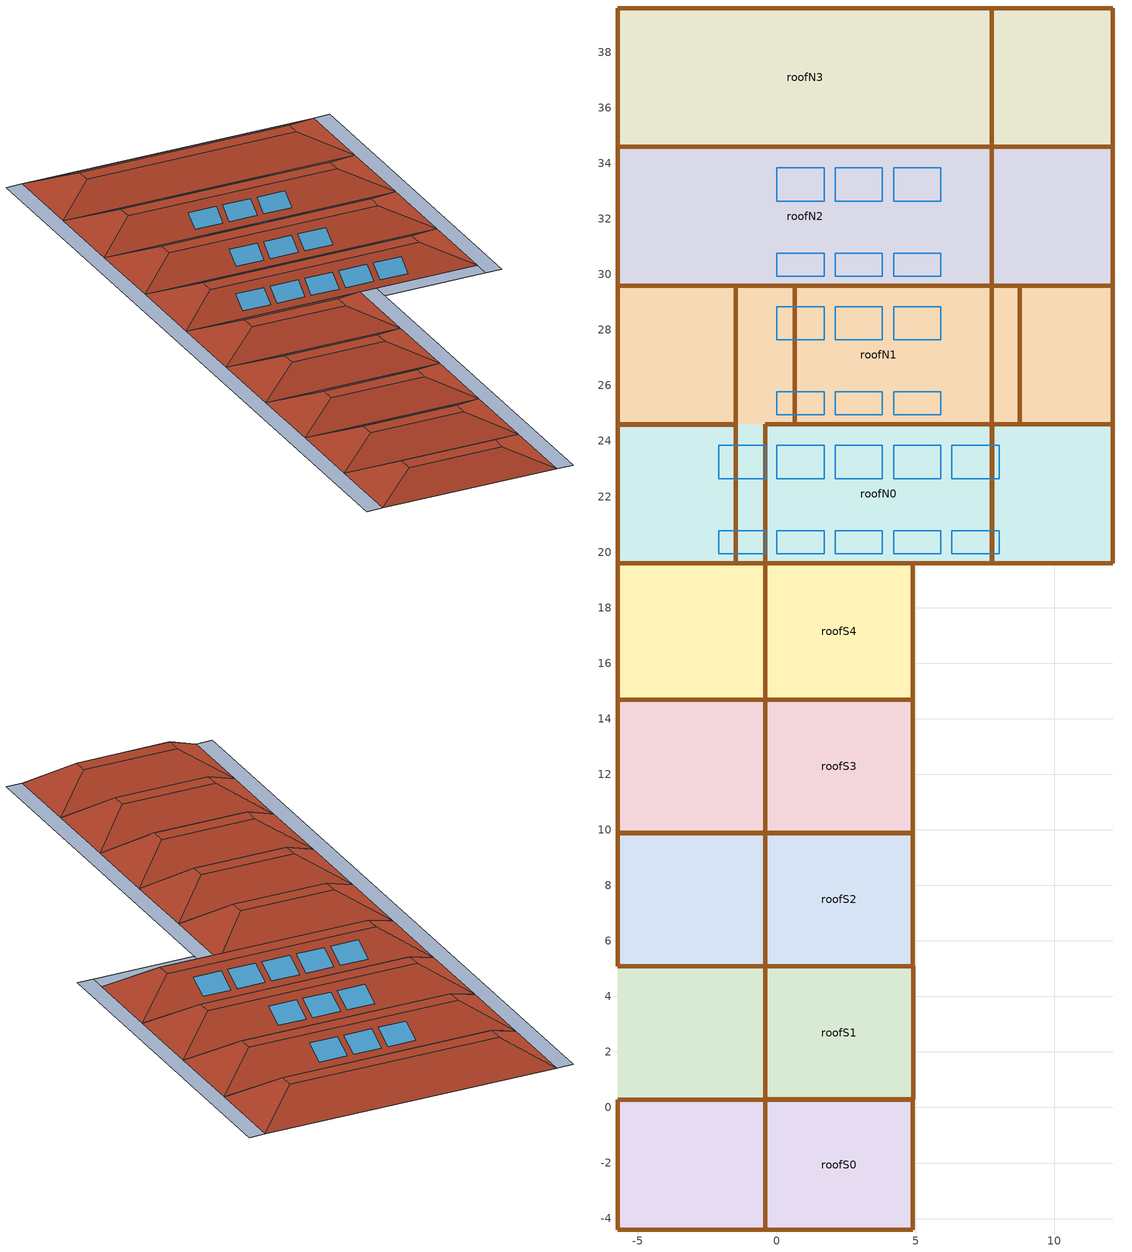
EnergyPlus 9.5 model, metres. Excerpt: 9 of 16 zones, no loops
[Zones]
roofS1
 floor to seOff (ceiling_tile_panel_12): 4.91,0.29 -0.41,0.29 -0.41,5.09 4.91,5.09 z4.12
 floor to swOff (ceiling_tile_panel_12): -0.41,0.29 -5.72,0.29 -5.72,5.09 -0.41,5.09 z4.12
 door inside (IRTSurface): 4.91,0.29 -0.41,0.29 -0.41,5.08 4.91,5.08 z4.12
 roof outside (pitched_roof_rip40_13): -5.72,0.29,4.12 4.91,0.29,4.12 2.31,1.72,5.42 -3.39,1.72,5.42; -5.72,5.09,4.12 -5.72,0.29,4.12 -3.39,1.72,5.42 -3.39,2.62,5.42; 4.91,0.29,4.12 4.91,5.09,4.12 2.31,2.62,5.42 2.31,1.72,5.42; 4.91,5.09,4.12 -5.72,5.09,4.12 -3.39,2.62,5.42 2.31,2.62,5.42
 roof outside (flat_roof_rip10_15): -3.39,1.72 2.31,1.72 2.31,2.62 -3.39,2.62 z5.42
roofS2
 floor to seOff (ceiling_tile_panel_12): 4.91,5.09 -0.41,5.09 -0.41,9.89 4.91,9.89 z4.12
 floor to swOff (ceiling_tile_panel_12): -0.41,5.09 -5.72,5.09 -5.72,9.89 -0.41,9.89 z4.12
 door inside (IRTSurface): 4.91,5.09 -0.41,5.09 -0.41,9.88 4.91,9.88 z4.12; -0.41,5.09 -5.72,5.09 -5.72,9.88 -0.41,9.88 z4.12
 roof outside (pitched_roof_rip40_13): -5.72,5.09,4.12 4.91,5.09,4.12 2.31,6.52,5.42 -3.39,6.52,5.42; -5.72,9.89,4.12 -5.72,5.09,4.12 -3.39,6.52,5.42 -3.39,7.42,5.42; 4.91,5.09,4.12 4.91,9.89,4.12 2.31,7.42,5.42 2.31,6.52,5.42; 4.91,9.89,4.12 -5.72,9.89,4.12 -3.39,7.42,5.42 2.31,7.42,5.42
 roof outside (flat_roof_rip10_15): -3.39,6.52 2.31,6.52 2.31,7.42 -3.39,7.42 z5.42
roofS3
 floor to seOff (ceiling_tile_panel_12): 4.91,9.89 -0.41,9.89 -0.41,14.69 4.91,14.69 z4.12
 floor to swOff (ceiling_tile_panel_12): -0.41,9.89 -5.72,9.89 -5.72,14.69 -0.41,14.69 z4.12
 door inside (IRTSurface): 4.91,9.89 -0.41,9.89 -0.41,14.68 4.91,14.68 z4.12; -0.41,9.89 -5.72,9.89 -5.72,14.68 -0.41,14.68 z4.12
 roof outside (pitched_roof_rip40_13): -5.72,9.89,4.12 4.91,9.89,4.12 2.31,11.32,5.42 -3.39,11.32,5.42; -5.72,14.69,4.12 -5.72,9.89,4.12 -3.39,11.32,5.42 -3.39,12.22,5.42; 4.91,9.89,4.12 4.91,14.69,4.12 2.31,12.22,5.42 2.31,11.32,5.42; 4.91,14.69,4.12 -5.72,14.69,4.12 -3.39,12.22,5.42 2.31,12.22,5.42
 roof outside (flat_roof_rip10_15): -3.39,11.32 2.31,11.32 2.31,12.22 -3.39,12.22 z5.42
roofS0
 floor to seOff (ceiling_tile_panel_12): 4.91,-4.41 -0.41,-4.41 -0.41,0.29 4.91,0.29 z4.12
 floor to swOff (ceiling_tile_panel_12): -0.41,-4.41 -5.72,-4.41 -5.72,0.29 -0.41,0.29 z4.12
 door inside (IRTSurface): 4.91,-4.41 -0.41,-4.41 -0.41,0.28 4.91,0.28 z4.12; -0.41,-4.41 -5.72,-4.41 -5.72,0.28 -0.41,0.28 z4.12
 roof outside (pitched_roof_rip40_13): -5.72,-4.41,4.12 4.91,-4.41,4.12 2.31,-2.98,5.42 -3.39,-2.98,5.42; -5.72,0.29,4.12 -5.72,-4.41,4.12 -3.39,-2.98,5.42 -3.39,-2.08,5.42; 4.91,-4.41,4.12 4.91,0.29,4.12 2.31,-2.08,5.42 2.31,-2.98,5.42; 4.91,0.29,4.12 -5.72,0.29,4.12 -3.39,-2.08,5.42 2.31,-2.08,5.42
 roof outside (flat_roof_rip10_15): -3.39,-2.98 2.31,-2.98 2.31,-2.08 -3.39,-2.08 z5.42
roofS4
 floor to seOff (ceiling_tile_panel_12): 4.91,14.69 -0.41,14.69 -0.41,19.6 4.91,19.6 z4.12
 floor to swOff (ceiling_tile_panel_12): -0.41,14.69 -5.72,14.69 -5.72,19.6 -0.41,19.6 z4.12
 door inside (IRTSurface): 4.91,14.69 -0.41,14.69 -0.41,19.59 4.91,19.59 z4.12; -0.41,14.69 -5.72,14.69 -5.72,19.59 -0.41,19.59 z4.12
 roof outside (pitched_roof_rip40_13): -5.72,19.6,4.12 -5.72,14.69,4.12 -3.39,16.18,5.42 -3.39,17.08,5.42; -5.72,14.69,4.12 4.91,14.69,4.12 2.31,16.18,5.42 -3.39,16.18,5.42; 4.91,14.69,4.12 4.91,19.6,4.12 2.31,17.08,5.42 2.31,16.18,5.42; 4.91,19.6,4.12 -5.72,19.6,4.12 -3.39,17.08,5.42 2.31,17.08,5.42
 roof outside (flat_roof_rip10_15): -3.39,16.18 2.31,16.18 2.31,17.08 -3.39,17.08 z5.42
roofN0
 floor to central (ceiling_tile_panel_12): 7.75,19.6 -0.41,19.6 -0.41,24.6 7.75,24.6 z4.12
 floor to nwOff (cooled_panel_12): -0.41,19.6 -5.72,19.6 -5.72,24.6 -0.41,24.6 z4.12
 floor to neOff (ceiling_tile_panel_12): 12.1,19.6 7.75,19.6 7.75,24.6 12.1,24.6 z4.12
 door inside (IRTSurface): 7.74,19.6 -0.41,19.6 -0.41,24.6 7.74,24.6 z4.12; -1.47,19.6 -5.72,19.6 -5.72,24.59 -1.47,24.59 z4.12; 12.1,19.6 7.76,19.6 7.76,24.6 12.1,24.6 z4.12
 roof outside (pitched_roof_rip40_13): -5.72,24.6,4.12 -5.72,19.6,4.12 -3.44,21.23,5.42 -3.44,22.13,5.42; -5.72,19.6,4.12 12.1,19.6,4.12 9.36,21.23,5.42 -3.44,21.23,5.42; 12.1,19.6,4.12 12.1,24.6,4.12 9.36,22.13,5.42 9.36,21.23,5.42; 12.1,24.6,4.12 -5.72,24.6,4.12 -3.44,22.13,5.42 9.36,22.13,5.42
 roof outside (flat_roof_rip10_15): -3.44,21.23 9.36,21.23 9.36,22.13 -3.44,22.13 z5.42
 skylight (lowe_double_layer_uip0d43_100123456): 6.31,19.94,4.39 8.01,19.94,4.39 8.01,20.77,5.05 6.31,20.77,5.05; 4.21,19.94,4.39 5.91,19.94,4.39 5.91,20.77,5.05 4.21,20.77,5.05; 2.11,19.94,4.39 3.81,19.94,4.39 3.81,20.77,5.05 2.11,20.77,5.05; 0.01,19.94,4.39 1.71,19.94,4.39 1.71,20.77,5.05 0.01,20.77,5.05; -2.09,19.94,4.39 -0.39,19.94,4.39 -0.39,20.77,5.05 -2.09,20.77,5.05; -0.39,23.85,4.52 -2.09,23.85,4.52 -2.09,22.64,5.15 -0.39,22.64,5.15; 1.71,23.85,4.52 0.01,23.85,4.52 0.01,22.64,5.15 1.71,22.64,5.15; 3.81,23.85,4.52 2.11,23.85,4.52 2.11,22.64,5.15 3.81,22.64,5.15; 5.91,23.85,4.52 4.21,23.85,4.52 4.21,22.64,5.15 5.91,22.64,5.15; 8.01,23.85,4.52 6.31,23.85,4.52 6.31,22.64,5.15 8.01,22.64,5.15
roofN3
 floor to largeConf (ceiling_tile_panel_12): 7.75,34.6 -5.72,34.6 -5.72,39.6 7.75,39.6 z4.12
 floor to neOff (ceiling_tile_panel_12): 12.1,34.6 7.75,34.6 7.75,39.6 12.1,39.6 z4.12
 door inside (IRTSurface): 7.74,34.6 -5.72,34.6 -5.72,39.59 7.74,39.59 z4.12; 12.1,34.6 7.75,34.6 7.75,39.6 12.1,39.6 z4.12
 roof outside (pitched_roof_rip40_13): -5.72,39.6,4.12 -5.72,34.6,4.12 -3.44,36.23,5.42 -3.44,37.13,5.42; -5.72,34.6,4.12 12.1,34.6,4.12 9.36,36.23,5.42 -3.44,36.23,5.42; 12.1,34.6,4.12 12.1,39.6,4.12 9.36,37.13,5.42 9.36,36.23,5.42; 12.1,39.6,4.12 -5.72,39.6,4.12 -3.44,37.13,5.42 9.36,37.13,5.42
 roof outside (flat_roof_rip10_15): -3.44,36.23 9.36,36.23 9.36,37.13 -3.44,37.13 z5.42
roofN1
 floor to central (cooled_panel_12): 7.75,24.6 -0.41,24.6 -0.41,29.6 7.75,29.6 z4.12
 floor to neOff (cooled_panel_12): 12.1,24.6 7.75,24.6 7.75,29.6 12.1,29.6 z4.12
 floor to nwOff (cooled_panel_12): -0.41,24.6 -5.72,24.6 -5.72,29.6 -0.41,29.6 z4.12
 door inside (IRTSurface): 7.74,24.6 0.65,24.6 0.65,29.59 7.74,29.59 z4.12; 12.1,24.6 8.76,24.6 8.76,29.59 12.1,29.59 z4.12; -1.47,24.6 -5.72,24.6 -5.72,29.59 -1.47,29.59 z4.12
 roof outside (pitched_roof_rip40_13): -5.72,29.6,4.12 -5.72,24.6,4.12 -3.44,26.23,5.42 -3.44,27.13,5.42; -5.72,24.6,4.12 12.1,24.6,4.12 9.36,26.23,5.42 -3.44,26.23,5.42; 12.1,24.6,4.12 12.1,29.6,4.12 9.36,27.13,5.42 9.36,26.23,5.42; 12.1,29.6,4.12 -5.72,29.6,4.12 -3.44,27.13,5.42 9.36,27.13,5.42
 roof outside (flat_roof_rip10_15): -3.44,26.23 9.36,26.23 9.36,27.13 -3.44,27.13 z5.42
 skylight (lowe_double_layer_uip0d43_100123456): 4.21,24.94,4.39 5.91,24.94,4.39 5.91,25.77,5.05 4.21,25.77,5.05; 2.11,24.94,4.39 3.81,24.94,4.39 3.81,25.77,5.05 2.11,25.77,5.05; 0.01,24.94,4.39 1.71,24.94,4.39 1.71,25.77,5.05 0.01,25.77,5.05; 1.71,28.85,4.52 0.01,28.85,4.52 0.01,27.64,5.15 1.71,27.64,5.15; 3.81,28.85,4.52 2.11,28.85,4.52 2.11,27.64,5.15 3.81,27.64,5.15; 5.91,28.85,4.52 4.21,28.85,4.52 4.21,27.64,5.15 5.91,27.64,5.15
roofN2
 floor to largeConf (ceiling_tile_panel_12): 7.75,29.6 -5.72,29.6 -5.72,34.6 7.75,34.6 z4.12
 floor to neOff (ceiling_tile_panel_12): 12.1,29.6 7.75,29.6 7.75,34.6 12.1,34.6 z4.12
 door inside (IRTSurface): 7.74,29.6 -5.72,29.6 -5.72,34.59 7.74,34.59 z4.12; 12.1,29.6 7.75,29.6 7.75,34.59 12.1,34.59 z4.12
 roof outside (pitched_roof_rip40_13): -5.72,34.6,4.12 -5.72,29.6,4.12 -3.44,31.23,5.42 -3.44,32.13,5.42; -5.72,29.6,4.12 12.1,29.6,4.12 9.36,31.23,5.42 -3.44,31.23,5.42; 12.1,29.6,4.12 12.1,34.6,4.12 9.36,32.13,5.42 9.36,31.23,5.42; 12.1,34.6,4.12 -5.72,34.6,4.12 -3.44,32.13,5.42 9.36,32.13,5.42
 roof outside (flat_roof_rip10_15): -3.44,31.23 9.36,31.23 9.36,32.13 -3.44,32.13 z5.42
 skylight (lowe_double_layer_uip0d43_100123456): 4.21,29.94,4.39 5.91,29.94,4.39 5.91,30.77,5.05 4.21,30.77,5.05; 2.11,29.94,4.39 3.81,29.94,4.39 3.81,30.77,5.05 2.11,30.77,5.05; 0.01,29.94,4.39 1.71,29.94,4.39 1.71,30.77,5.05 0.01,30.77,5.05; 1.71,33.85,4.52 0.01,33.85,4.52 0.01,32.64,5.15 1.71,32.64,5.15; 3.81,33.85,4.52 2.11,33.85,4.52 2.11,32.64,5.15 3.81,32.64,5.15; 5.91,33.85,4.52 4.21,33.85,4.52 4.21,32.64,5.15 5.91,32.64,5.15
shading: 13.1,18.6 12.1,18.6 12.1,39.61 13.1,39.61 z4.12; 5.91,-4.41 4.91,-4.41 4.91,19.6 5.91,19.6 z4.12; 12.1,18.6 5.92,18.6 5.92,19.6 12.1,19.6 z4.12; -5.72,-4.4 -6.72,-4.4 -6.72,39.61 -5.72,39.61 z4.12
[Building]
Building: North Axis {deg}=15; Terrain=Suburbs; Loads Convergence Tolerance Value {W}=0.04; Temperature Convergence Tolerance Value {deltaC}=0.4; Solar Distribution=FullExterior; Maximum Number of Warmup Days=25; Minimum Number of Warmup Days=6
[Site:Location]
Pittsburgh PA USA: Latitude {deg}=40.36; Longitude {deg}=-79.92; Time Zone {hr}=-5; Elevation {m}=388
[SizingPeriod:DesignDay] Day of Month=15; Humidity Condition Type=WetBulb; Barometric Pressure {Pa}=96749.9; Wind Direction {deg}=0; Rain Indicator=No; Snow Indicator=No
Name | Month | Day Type | Maximum Dry-Bulb Temperature {C} | Daily Dry-Bulb Temperature Range {deltaC} | Wetbulb or DewPoint at Maximum Dry-Bulb {C} | Wind Speed {m/s} | Daylight Saving Time Indicator | Sky Clearness
Summer Design Day in Pittsburgh PA 99.6 | 7 | SummerDesignDay | 32.2 | 9.8 | 22.4 | 0 | Yes | 0.98
Winter Design Day in Pittsburgh PA 99.6 | 1 | WinterDesignDay | -14.7 | 0 | -14.7 | 11.2 | No | 0
[Site:GroundTemperature:BuildingSurface]
18, 18, 18, 18, 18, 18, 18, 18, 18, 18, 18, 18
[Site:GroundTemperature:FCfactorMethod]
2.1, 1.21, 2.79, 5.27, 11.76, 16.77, 20.14, 21.17, 19.42, 15.53, 10.34, 5.52
[Site:GroundTemperature:Shallow]
14, 14, 14, 14, 14, 14, 14, 14, 14, 14, 14, 14
[Site:GroundTemperature:Deep]
14, 14, 14, 14, 14, 14, 14, 14, 14, 14, 14, 14
[Site:GroundReflectance]
0.2, 0.2, 0.2, 0.2, 0.2, 0.2, 0.2, 0.2, 0.2, 0.2, 0.2, 0.2
[Site:GroundReflectance:SnowModifier]
2, 2
[Material] Roughness=Rough; Thermal Absorptance=0.9
Name | Thickness {m} | Conductivity {W/m-K} | Density {kg/m3} | Specific Heat {J/kg-K} | Solar Absorptance | Visible Absorptance
eps_65mm | 0.065 | 0.04 | 15 | 1400 | 0.6 | 0.6
stainless_steel_1cm | 0.01 | 29 | 7850 | 480 | 0.6 | 0.6
rip40_batt_insulation_glass_fiber_30cm | 0.145 | 0.043 | 12 | 840 | 0.7 | 0.7
ceiling_tile_1cm | 0.005 | 0.056 | 380 | 1000 | 0.5 | 0.5
copper_2mm | 0.005 | 200 | 7000 | 460 | 0.6 | 0.6
[Material:InfraredTransparent]
IRTMaterial
[WindowMaterial:SimpleGlazingSystem]
iw_ext_win_simple: U-Factor {W/m2-K}=2.655; Solar Heat Gain Coefficient=0.422; Visible Transmittance=0.252
[WindowMaterial:Shade]
internal_shade_30004: Solar Transmittance=0.05; Solar Reflectance=0.35; Visible Transmittance=0.05; Visible Reflectance=0.35; Infrared Hemispherical Emissivity=0.9; Infrared Transmittance=0; Thickness {m}=0.005; Conductivity {W/m-K}=0.1; Shade to Glass Distance {m}=0.05; Top Opening Multiplier=0; Bottom Opening Multiplier=0; Left-Side Opening Multiplier=0; Right-Side Opening Multiplier=0; Airflow Permeability=0
[WindowMaterial:Blind]
blind_3002: Slat Orientation=Horizontal; Slat Width {m}=0.007; Slat Separation {m}=0.005; Slat Thickness {m}=0.0002; Slat Angle {deg}=20; Slat Conductivity {W/m-K}=221; Slat Beam Solar Transmittance=0; Front Side Slat Beam Solar Reflectance=0.8; Back Side Slat Beam Solar Reflectance=0.8; Slat Diffuse Solar Transmittance=0; Front Side Slat Diffuse Solar Reflectance=0.8; Back Side Slat Diffuse Solar Reflectance=0.8; Slat Beam Visible Transmittance=0; Front Side Slat Beam Visible Reflectance=0.8; Back Side Slat Beam Visible Reflectance=0.8; Slat Diffuse Visible Transmittance=0; Front Side Slat Diffuse Visible Reflectance=0.8; Back Side Slat Diffuse Visible Reflectance=0.8; Slat Infrared Hemispherical Transmittance=0; Front Side Slat Infrared Hemispherical Emissivity=0.9; Back Side Slat Infrared Hemispherical Emissivity=0.9; Blind to Glass Distance {m}=0.02; Blind Top Opening Multiplier=0.5; Blind Bottom Opening Multiplier=0.5; Blind Left Side Opening Multiplier=0.5; Blind Right Side Opening Multiplier=0.5; Minimum Slat Angle {deg}=0; Maximum Slat Angle {deg}=0
[Construction]
pitched_roof_rip40_13: stainless_steel_1cm, rip40_batt_insulation_glass_fiber_30cm, stainless_steel_1cm
flat_roof_rip10_15: stainless_steel_1cm, eps_65mm, stainless_steel_1cm
lowe_double_layer_uip0d43_100123456: iw_ext_win_simple
lowe_double_layer_inside_blind_2001: iw_ext_win_simple, blind_3002
lowe_double_layer_inside_shade_2003: iw_ext_win_simple, internal_shade_30004
ceiling_tile_panel_12: ceiling_tile_1cm
IRTSurface: IRTMaterial
cooled_panel_12: copper_2mm, copper_2mm
[Zone] Type=1; Multiplier=1; Zone Inside Convection Algorithm=TARP; Part of Total Floor Area=No
roofS1; roofS2; roofS3; roofS0; roofS4; roofN0; roofN3; roofN1; roofN2
[WindowShadingControl] Shading Control Type=AlwaysOn; Shading Control Is Scheduled=No; Glare Control Is Active=No; Type of Slat Angle Control for Blinds=FixedSlatAngle; Setpoint 2 {W/m2 or deg C}=0; Multiple Surface Control Type=Sequential
Name | Zone | Shading Type | Construction with Shading | Fenestration Surface 1 | Fenestration Surface 2 | Fenestration Surface 3 | Fenestration Surface 4 | Fenestration Surface 5
interior_blind_control_1001-roofN0 | roofN0 | InteriorBlind | lowe_double_layer_inside_blind_2001 | roofN0_Roof_2_0_0_0_0_0_Win | roofN0_Roof_2_0_0_1_0_1_Win | roofN0_Roof_2_0_0_2_0_2_Win | roofN0_Roof_2_0_0_3_0_3_Win | roofN0_Roof_2_0_0_4_0_4_Win
interior_shade_control_1003-roofN1 | roofN1 | InteriorShade | lowe_double_layer_inside_shade_2003 | roofN1_Roof_2_0_0_0_0_0_Win | roofN1_Roof_2_0_0_1_0_1_Win | roofN1_Roof_2_0_0_2_0_2_Win
[ZoneInfiltration:DesignFlowRate] Schedule=Infiltration_Mar_More; Design Flow Rate Calculation Method=AirChanges/Hour; Air Changes per Hour {1/hr}=0.175; Constant Term Coefficient=1; Temperature Term Coefficient=0; Velocity Term Coefficient=0; Velocity Squared Term Coefficient=0
Name | Zone or ZoneList | Design Flow Rate {m3/s}
roofS1 Infiltration | roofS1 | 0.002695
roofS2 Infiltration | roofS2 | 0.002695
roofS3 Infiltration | roofS3 | 0.002695
roofS0 Infiltration | roofS0 | 0.002646
roofS4 Infiltration | roofS4 | 0.002748
roofN0 Infiltration | roofN0 | 0.005079
roofN3 Infiltration | roofN3 | 0.005079
roofN1 Infiltration | roofN1 | 0.005079
roofN2 Infiltration | roofN2 | 0.005079
[Schedule:Compact]
Infiltration_Mar_More: Through: 15 Jan, For: AllDays, Until: 24:00, 1, Through: 28 Feb, For: AllDays, Until: 24:00, 1, Through: 31 Mar, For: AllDays, Until: 24:00, 1, Through: 31 Dec, For: AllDays, Until: 24:00, 1
